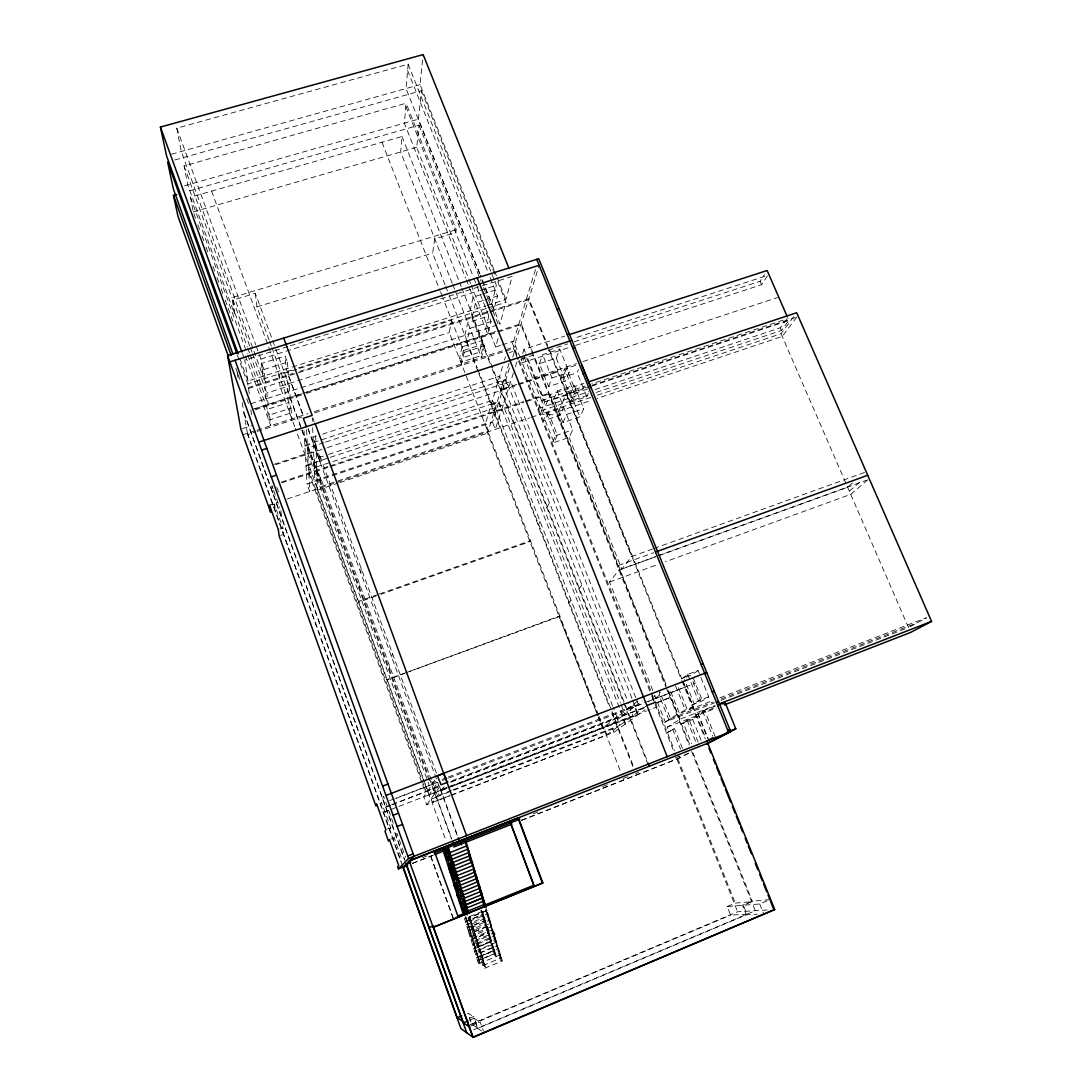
<?xml version="1.0" encoding="UTF-8"?>
<svg xmlns="http://www.w3.org/2000/svg" width="1092" height="1092" viewBox="0 0 1092 1092"><rect width="100%" height="100%" fill="white"/><g stroke="black" fill="none" stroke-linecap="round" stroke-linejoin="round"><path stroke-width="0.75" stroke-dasharray="5 3.75" d="M498.771 950.818C495.481 939.884 504.19 967.949 500.778 957.356L499.713 957.234L500.682 957.083C501.31 955.063 495.904 949.453 498.798 951.091M489.23 937.673L490.226 937.796L489.257 937.932M490.035 922.331L489.189 919.423L488.11 919.437L489.148 919.123L488.138 915.942L490.281 922.453L489.23 922.699L490.185 922.603C491.932 927.831 495.085 938.301 492.042 928.978M490.158 922.603L491.018 925.511L490.24 925.852L491.154 925.798M492.956 931.886L492.069 931.899L493.052 932.159C499.03 935.83 489.721 935.421 494.034 935.025L493.065 932.145M492.861 947.01L492.997 949.876L493.912 949.849L492.929 946.982L493.802 949.726L492.97 949.904M493.939 938.451L495.126 938.369L494.103 935.298M494.021 938.178C497.106 938.246 495.809 946.764 496.928 944.512L495.973 941.645L494.867 941.522L495.973 941.359M495.563 955.732L494.649 952.743L495.754 955.882L494.58 955.814L495.591 956.005M476.399 950.313C474.924 949.508 479.088 956.551 479.019 959.186C476.672 956.21 482.609 967.771 479.088 959.445M475.634 950.108L474.815 947.378L477.108 953.166C476.03 952.442 477.136 957.247 478.023 956.223M477.436 941.932C479.129 942.86 478.951 950.054 479.484 948.102L478.596 945.222L477.586 944.976L478.501 944.935C476.904 938.751 475.361 935.967 477.559 942.068M478.924 959.336L478.187 956.456M479.934 962.448L479.129 962.311L478.637 959.377M482.76 913.458C482.214 912.148 484.657 921.389 484.507 919.737C486.158 921.716 485.667 927.299 486.35 925.538M483.51 960.701C483.497 962.134 482.691 957.588 481.558 954.695C481.463 956.237 478.61 944.484 480.603 951.514M485.435 922.781C484.329 920.638 488.766 933.646 488.165 931.626C490.363 927.941 484.343 928.65 487.264 928.869M468.823 929.237L469.656 929.21L471.621 935.271L468.659 925.879L467.813 926.125L468.837 926.002L467.881 922.904L466.912 922.917L467.881 923.013L468.618 925.893M473.546 929.06C465.588 903.302 475.634 935.052 474.57 932.24C476.248 928.76 471.171 928.883 473.641 929.347M472.59 925.866L471.799 926.207L472.659 926.153M473.327 941.14L472.522 938.328C471.485 939.134 475.32 944.443 476.167 950.163M474.542 932.268L476.535 938.601L475.675 938.601M475.266 947.146C474.515 948.648 474.829 943.488 473.464 941.359M359.596 587.892L359.828 584.821M360.769 572.795L361.124 568.195M256.265 346.341L260.906 359.077L263.022 376.235L181.286 151.488L176.795 128.174L408.149 64.182L406.033 88.534L479.688 273.928M192.97 210.292L190.445 197.188L402.02 136.486L400.668 151.965L452.143 283.142M274.406 345.318L255.323 293.311L233.019 300.082L234.48 313.704L187.728 184.917L184.07 165.902L406.115 103.221L404.354 123.15L465.615 278.16M493.898 269.506L420.051 84.616L423.136 54.6M479.879 273.737L418.454 119.137L421.457 90.677L174.16 160.169M470.611 283.606L416.694 147.324L419.069 125.171L186.582 191.66M445.045 284.794L432.637 253.153L434.739 238.848L455.773 232.473L456.265 229.675L406.115 103.221M668.864 719.833L659.159 695.495L659.732 691.605L670.502 718.604L663.663 723.177L676.931 714.468L713.472 700.3M598.498 714.987L449.249 332.541L451.624 320.297L298.266 368.823M389.189 668.727L389.694 666.338M391.673 657.002L392.438 653.425M464.892 335.394L467.69 322.672L488.861 315.957L485.626 328.788M461.206 365.451L464.168 352.361L442.997 298.239M472.358 316.612L475.443 302.921L483.319 300.45M491.646 304.04L496.355 285.326L491.318 272.686M461.834 288.22L484.534 345.823L481.504 357.562L455.228 290.731M490.117 277.491L497.488 295.987L493.925 309.773L480.316 275.512M473.873 278.16L491.086 321.594L487.81 334.316L466.243 279.743M487.032 305.501L505.896 299.536L512.189 276.426L290.172 345.836M497.747 281.763L505.937 302.293L499.945 324.215L480.507 275.307M500.532 345.413L495.672 346.983L498.252 337.701M502.552 366.502L485.176 424.706L485.53 423.614L314.728 480.548L317.39 487.81L488.274 430.644L485.53 423.614M504.477 360.032L505.446 356.811M313.704 462.831L491.373 404.067L492.506 400.3L328.392 454.49M520.174 357.575L513.636 341.195L535.803 268.414M501.637 960.482L500.696 960.359L501.637 960.209M509.104 363.199L487.592 433.087L597.802 715.588L559.295 616.611L559.827 615.888L386.827 679.838L404.409 673.327M517.908 359.527L513.527 348.525L538.779 266.584M493.98 412.353L495.468 407.521L503.112 404.995L620.406 703.016M500.696 390.581L502.689 384.207L510.66 381.586L635.721 697.583M497.775 947.665L496.846 944.798L497.815 947.665C495.004 947.296 499.795 949.112 497.884 951.009M488.37 934.916L489.175 934.643L488.247 931.899L489.298 934.766L488.26 934.943L487.769 931.913M489.039 934.697L490.103 937.673L489.175 934.929M482.527 960.564L483.428 960.987M489.994 937.7L491.141 940.813L489.994 940.799L491.059 940.963L492.792 946.737L491.946 946.941L492.833 947.01M491.1 404.982L498.662 402.484L492.506 422.263L307.057 484.111L309.705 491.468L306.538 429.374M625.702 723.778L498.976 401.528L505.555 380.357L497.679 382.937M631.954 698.402L505.869 379.429L510.292 365.137M512.762 357.22L514.741 350.873L509.309 352.634M487.182 912.735C484.152 904.708 487.141 914.823 487.264 913.021L488.124 915.942L487.141 916.256L488.151 916.229M484.357 919.573L481.586 910.523M471.635 922.658L470.693 922.931L471.73 922.917M467.758 923.109L466.857 920.037C466.038 921.211 466.816 916.543 464.946 913.895M513.404 372.973L495.277 429.361L492.519 422.29M515.41 366.707L517.417 360.456M522.631 353.535L524.01 349.317L564.537 336.186M522.809 356.21L520.461 363.363L573.996 345.905M524.61 355.623L522.235 362.776L540.212 407.917L543.338 399.945L525.088 354.19M539.393 363.65L542.628 354.695L559.773 349.112L569.15 372.331L565.506 381.012L548.593 386.609L539.393 363.65L556.278 358.121L559.773 349.112M380.603 804.244L381.395 802.101L390.636 827.832L389.694 829.565M382.705 798.511L383.565 796.164L393.216 823.013L392.192 824.91M537.919 409.828L541.536 400.559L524.515 357.889M548.593 386.609L551.979 377.982L542.628 354.695M590.827 397.379L542.465 413.568L541.345 410.742L544.935 401.706L525.866 353.945M540.158 415.479L540.69 414.168L560.169 415.097L563.622 407.316L546.519 413.035L543.325 420.816L560.196 415.151L558.667 411.37L566.229 393.83L585.571 387.387M542.465 413.568L550.068 394.662L583.92 383.415M551.405 401.078L551.801 400.109M560.428 379.02L564.55 368.973L579.634 364.005M553.712 399.372L557.179 390.936L574.269 385.271L583.729 408.708L579.838 416.871L562.981 422.549L553.712 399.372L570.529 393.775L574.269 385.271M570.488 402.17L586.827 396.669L577.108 372.686L578.446 369.628M546.519 413.035L555.555 435.694L552.224 443.161L569.109 437.428L572.686 429.893L557.179 390.936M560.66 424.215L561.083 423.287M570.106 403.044L574.406 393.407L564.55 368.973M562.981 422.549L566.625 414.455L583.729 408.708M586.827 396.669L588.206 393.748M538.206 525.156L540.13 521.321M546.887 507.821L549.467 502.743M493.666 949.781L494.635 952.743L493.816 952.92L494.799 952.961M485.449 967.239C484.043 958.708 483.824 969.041 485.421 966.952M479.62 951.173L481.408 954.408M493.925 935.066L494.881 938.205M481.531 954.681L483.442 960.687M477.764 945.167L477.136 942.027M470.57 932.254L469.847 932.281L470.543 931.981M473.846 932.541L473.205 929.36M472.413 938.055L471.58 935.284L472.467 938.342M470.666 919.751L469.86 919.846L470.638 919.45C470.461 914.618 466.83 916.161 470.57 919.464M480.767 910.441L481.804 910.469M393.202 839.325L394.198 837.728L402.416 860.633M395.85 835.093L396.942 833.36L405.542 857.261M438.888 785.735L425.157 791.782L422.235 783.783M574.16 341.796L760.114 281.286L764.509 274.556M434.834 779.961L423.778 796.832L426.685 804.79L449.549 795.945M575.607 345.372L761.602 284.725L767.799 275.334L573.628 338.424M568.809 603.221L571.048 600.081M578.883 589.038L581.872 584.875M426.685 804.79L441.045 784.766M594.99 389.626L780.289 327.791L786.786 318.96L591.714 383.865M596.136 392.424L781.462 330.494L788.888 320.461L787.537 317.335M597.283 395.222L781.067 333.715L795.713 314.046M444.062 786.69L432.118 802.688L446.096 840.936M796.751 317.089L782.241 336.432L597.269 398.43M652.811 690.649L609.568 582.063L619.096 569.888L655.773 556.606M569.109 437.428L621.826 569.068L631.708 556.538L652.443 549.044M493.093 935.325L492.547 932.159M492.765 946.723L491.96 943.979L491.031 943.952L491.878 943.72L491.031 940.963M478.269 959.336L477.709 956.387M491.018 925.538L491.987 928.691M476.658 938.874L477.518 941.768L476.795 942.014M471.567 935.011L470.638 935.148L471.553 935.298M852.497 483.005L847.651 487.223L657.056 556.292M849.33 491.113L861.588 480.562M867.881 479.743L850.736 494.348L665.465 561.738M637.496 701.31L603.371 727.572L646.368 711.042M451.351 795.072L606.893 734.916L603.903 727.245L602.702 728.146L598.416 717.157M614.291 719.232L617.116 717.062M626.48 709.841L630.207 706.974M622.563 715.806L634.534 706.715L637.81 715.014M635.066 706.306L642.137 700.928M659.159 695.495L654.122 699.194L654.695 695.372L665.287 721.962L714.564 702.838M708.735 696.846L698.43 700.832L692.287 704.777L702.456 700.832L708.735 696.846L698.061 670.474L687.769 674.406L681.231 679.224L548.73 349.931M683.783 678.036L689.762 673.641M606.36 735.203L646.873 705.555M698.061 670.474L691.973 674.897L681.817 678.787L548.293 346.928M451.132 795.331L613.868 732.363L645.195 709.677M656.333 707.466L657.179 706.879L647.911 710.442M685.203 687.086L648.607 701.337M683.169 681.367L693.352 706.674L685.175 709.841L679.497 713.486L670.119 690.089M693.352 706.674L687.55 710.36L677.545 685.448M682.418 748.443L674.46 728.501L667.348 732.418L669.164 731.708L667.321 727.095L679.947 719.205L714.769 705.678M698.58 715.915L687.168 720.351L681.449 723.832L692.697 719.451L698.58 715.915L707.657 738.438M715.56 705.937L702.538 711.001L696.314 714.796L718.468 706.169M669.164 731.708L674.46 728.501M483.606 963.676L484.37 963.84L483.483 960.974L484.37 963.84L483.415 963.867L484.438 964.127M483.592 963.949L482.992 960.892M492.164 946.696L491.987 943.979L491.059 943.952M494.976 941.618L494.471 938.478M470.816 935.298L470.202 932.254M482.76 916.775L483.524 916.679M465.929 916.952L466.857 919.764M467.048 923.163L466.407 920.092M623.068 780.33L623.832 779.92M909.95 626.767L926.548 617.867M521.607 820.365L676.876 759.104L690.226 752.238M521.457 820.31L679.606 757.916L691.632 751.733M470.502 1026.084L480.221 1021.976L483.469 1030.985M727.217 906.483L735.271 903.098L751.706 901.746L743.338 905.268L746.914 914.236L730.63 915.096L727.217 906.483L759.718 903.971L766.98 900.9M473.641 1029.824L755.282 910.701L691.605 751.528M469.451 1020.297L474.01 1018.372L477.641 1028.432L746.286 914.796L757.357 914.222M469.492 1018.29L473.641 1016.543L477.791 1028.063L471.853 1024.31L467.881 1013.267L473.641 1016.543M769.887 899.672L752.279 901.146L742.478 905.268L746.286 914.796M470.243 1024.583L737.605 911.765L767.116 909.991M471.853 1024.31L730.63 915.096M495.563 939.188L499.549 951.569L480.876 959.24L481.859 962.421L483.947 968.563L502.416 960.974L500.327 954.79L478.665 963.799M479.961 956.223L498.607 948.47M476.631 957.807L494.376 950.641M478.61 963.704L476.644 957.861L494.512 950.531L492.506 944.594M477.6 960.851L495.427 953.507L493.57 947.447L475.73 954.886M482.978 965.478L501.446 957.821M490.84 938.547L472.918 945.918M477.163 946.696L495.604 939.229M496.683 942.15L477.968 949.863L480.944 959.377M489.762 935.598L492.547 944.662L474.774 951.828L476.685 957.902M478.938 952.988L497.652 945.372M486.991 926.562L469.137 933.769L471.062 939.939L473.983 948.812L491.728 941.427M487.114 926.453L469.178 933.892L467.294 927.804L468.318 930.684M474.078 937.373L473.082 934.151L491.891 926.453L492.847 929.606L474.051 937.277L478.119 949.835M470.079 936.799L488.069 929.51L486.172 923.327L485.135 920.542L467.253 927.722M471.075 939.939L488.807 932.527M471.184 939.816L488.984 932.459L489.885 935.503L472.003 942.915M475.075 940.499L493.816 932.8L492.697 929.715L493.789 932.745M476.03 943.611L494.717 935.83M469.123 921.416L488.015 913.786M466.311 924.678L484.357 917.389M472.194 930.807L470.133 924.665L488.984 916.98L485.94 907.575M465.397 921.703L483.401 914.25L465.383 921.73L467.28 927.804L485.148 920.542M471.143 927.872L489.926 920.051L490.922 923.286L472.085 930.944L473.232 934.069M468.25 930.834L486.172 923.395M465.479 921.566L464.414 918.631L482.487 911.301L481.435 908.408M486.868 910.701L468.14 918.236L470.174 924.733M422.563 857.616L427.054 855.841M533.265 813.881L538.015 812.011M602.675 786.595L607.384 784.738M623.054 778.555L627.763 776.699M635.599 773.614L638.711 772.385M675.129 757.944L679.825 756.087M412.626 863.267L433.196 855.145M412.407 863.458L432.923 855.364M667.321 727.095L716.297 708.026M391.018 838.97L394.198 837.728M719.819 697.843L926.303 617.772M670.502 718.604L713.199 702.033M721.116 698.976L917.198 622.877M387.455 829.06L390.636 827.832M720.925 700.368L908.503 627.545L781.067 333.715M429.32 794.635L446.86 787.769M448.334 787.305L603.903 727.245M383.51 812.352L397.447 806.974M399.003 806.387L429.211 794.744L295.29 428.282M446.369 788.369L428.951 795.112L437.906 782.131L396.041 798.143M447.911 787.81L602.784 728.077L598.498 717.089M441.045 790.69L445.823 788.847M452.17 786.39L638.356 714.618L632.568 699.972M451.474 790.39L437.182 795.918L431.777 781.189M453.071 789.775L619.915 725.361L616.748 717.308L448.416 782.063M436.431 796.901L452.225 790.813M453.794 790.198L617.935 726.822M436.227 797.187L430.576 799.371L317.485 490.049L315.574 433.319M449.767 795.686L432.309 802.443L429.402 794.498M436.063 781.503L430.357 783.687L429.279 785.366L428.119 782.172M442.028 779.429L446.805 777.6M448.389 776.985L629.634 707.411L632.937 715.779L442.042 789.352L440.977 786.458M389.707 800.572L394.458 798.743M627.026 709.431L642.915 703.33M644.485 702.716L695.331 683.196M395.836 798.429L437.687 782.35L458.722 839.639M442.451 780.521L447.201 778.692M448.798 778.091L642.355 703.739M385.735 806.961L390.472 805.132M392.042 804.531L439.762 786.172M450.9 781.886L645.877 706.865M656.756 702.675L670.734 697.297L656.142 703.125M385.64 807.206L390.294 805.418M391.837 804.818L439.557 786.458L457.794 836.308M450.682 782.186L645.29 707.302M406.006 672.74L559.295 616.611M609.568 582.063L657.48 564.632M654.04 548.471L864.605 472.454M618.413 565.451L653.576 552.729M657.37 556.019L866.284 480.316M621.826 569.068L655.459 556.879M377.818 594.539L358.545 601.351L358.476 602.238L379.306 594.881M379.429 593.98L530.453 540.636L529.948 541.659L380.903 594.307M279.839 529.074L282.937 528.023L274.365 504.149L271.266 505.187M555.555 435.694L572.686 429.893M280.658 535.394L283.715 534.357L282.937 528.023M268.182 505.378L277.573 502.224M287.21 499.003L529.729 417.84M531.285 417.308L540.69 414.168M317.485 490.049L338.343 483.06M339.953 482.527L487.592 433.087M558.667 411.37L590.84 400.587M541.536 400.559L585.257 386.008M592.028 385.244L795.14 317.622M544.935 401.706L590.171 386.65M591.782 386.104L788.888 320.461M320.611 477.777L320.352 480.985L320.611 477.777L431.19 779.592M574.406 393.407L589.516 388.37M538.424 408.517L588.547 391.782M541.345 410.742L589.68 394.581M306.06 466.202L314.059 463.554L314.769 481.599M319.833 461.575L320.052 456.388L319.833 461.575L315.806 450.573L315.629 445.386L307.494 448.061L429.197 780.493M495.399 407.671L316.707 466.898L313.909 459.268L326.781 455.023M320.27 477.9L316.366 467.253L308.599 469.819L425.812 790.772M281.49 482.022L328.105 466.543M329.716 466.011L523.887 401.556M525.457 401.037L549.044 393.202L548.648 394.198L525.102 402.02M281.586 482.882L523.532 402.538M274.01 464.332L316.148 450.464M516.789 384.439L500.955 389.653L508.899 387.073M518.372 383.92L557.944 370.898L557.562 371.867L327.504 447.597M275.73 464.646L325.894 448.13M551.979 377.982L569.15 372.331M560.81 378.105L577.108 372.686M306.006 465.315L314.018 462.667M491.386 403.999L498.976 401.501M304.873 445.263L505.855 379.402M304.927 446.137L313.267 443.393L314.046 462.721M324.024 442.601L315.97 445.236L313.035 437.25M325.634 442.069L502.702 383.947L499.658 376.208L322.686 434.07M532.582 378.105L576.521 363.65M583.005 361.52L777.477 297.57M520.802 359.172L533.742 354.955L666.27 686.145M548.293 350.218L567.69 343.912M313.035 437.223L316.243 436.172M402.375 865.587L247.625 434.548L255.542 431.982M257.125 431.477L301.638 417.076M314.523 412.913L504.013 351.61M505.596 351.092L513.527 348.525M245.523 356.088L270.748 425.703L269.451 415.015L291.004 408.08L270.693 352.566M464.168 352.361L484.534 345.823M242.397 428.637L251.638 425.662M502.156 344.895L513.636 341.195M242.861 434.725L255.187 430.739M256.743 430.234L308.012 413.65M314.482 411.561L515.752 346.492M252.429 409.35L301.051 393.789M302.675 393.27L495.536 331.531M255.228 408.777L304.764 392.915M306.374 392.397L495.754 331.763M497.351 331.258L521.198 323.628L533.114 353.398M255.2 409.814L304.818 393.925M306.429 393.407L496.86 332.418M498.457 331.9L520.857 324.733L665.642 686.622M294.717 426.713L279.975 386.377L449.249 332.541M250.041 354.6L268.195 404.613L266.803 393.011L289.271 385.858L274.979 346.901M491.086 321.594L469.915 328.337L467.062 340.95L448.143 292.697M250.846 403.726L496.764 325.225M249.331 393.816L247.802 383.92L291.646 370.052M298.13 368.004L486.459 308.449M488.083 307.93L505.937 302.293M296.642 369.328L278.883 374.938L279.975 386.377M248.048 387.66L293.243 373.341M299.686 371.307L528.883 298.703L547.693 345.441M248.321 388.588L488.138 312.585M489.762 312.066L528.555 299.781L548.102 348.362M263.95 369.519L287.401 362.135L285.162 356.047L261.725 363.404L263.308 376.153L265.479 382.132L263.95 369.519L261.725 363.404M484.889 299.945L497.488 295.987M239.885 358.613L247.98 380.985L485.49 305.978M247.98 380.985L244.785 360.019L288.547 346.341M260.906 359.077L478.501 290.922M480.125 290.417L496.355 285.326M480.985 294.581L473.123 297.051L470.079 310.851L647.542 761.52M482.555 294.089L495.154 290.131M269.055 339.899L256.948 306.838L432.637 253.153M234.48 313.704L231.954 297.666L456.265 229.675M193.284 211.93L416.694 147.324M184.534 185.817L418.454 119.137M171.43 154.245L420.051 84.616M481.149 910.66L481.968 913.444M485.749 909.895L486.5 912.844M482.5 957.548L481.476 957.52L482.446 957.848M482.596 960.837L482.022 957.766M474.324 944.116L473.45 944.184L474.419 944.389M491.031 940.69L490.131 937.946M479.675 951.46L479.088 948.334M469.656 929.21L468.727 926.153M474.802 935.421L475.634 935.421M474.747 935.721L475.662 935.707L476.508 938.601M467.731 922.822L466.83 920.037M469.15 916.625L470.024 919.532M482.173 913.69L482.896 916.488M486.718 913.103L487.482 916.024M483.019 916.761L483.838 919.532M470.229 919.792L471.021 922.713M487.592 916.311L488.452 919.205M467.267 923.149L468.031 925.961M471.225 922.986L471.921 925.934M488.67 919.478L489.421 922.385M484.971 922.822L485.694 925.593M468.304 926.18L469.601 928.937L468.918 928.964M489.639 922.658L490.39 925.566M472.208 926.166L472.986 929.087M485.913 925.852L486.623 928.623M469.164 929.237L469.997 931.995M490.513 925.839L491.359 928.732M465.26 916.775L465.11 917.089M486.732 928.896L487.455 931.667M491.577 928.992L492.205 931.913M474.092 932.541L474.965 935.434M482.746 916.502L483.538 916.393M471.048 935.298L471.88 938.055M475.17 935.707L475.948 938.588M488.588 934.943L489.298 937.7M493.407 935.325L494.253 938.192M472.085 938.315L472.822 941.072M489.612 937.946L490.322 940.69M472.932 941.345L473.764 944.089M490.54 940.949L491.141 943.693M495.44 941.618L496.846 944.798M473.969 944.362L474.638 947.133M478.023 945.194L478.883 948.061M496.287 944.771L497.133 947.624M493.202 949.958L494.007 952.674M475.839 950.381L476.508 953.125M499.727 953.958L498.689 953.93L499.767 954.231M479.948 962.188L479.197 962.311M475.621 935.707L474.651 932.513M475.73 938.874L476.603 938.888M495.959 941.645L495.004 938.478M481.654 910.551L482.527 913.349M498.321 951.036L499.044 953.876M480.07 951.487L481.435 954.408M494.226 952.947L494.922 955.664M476.685 953.384L477.504 956.101M499.276 954.162L499.89 957.015M480.944 954.626L482.418 957.561M500.232 957.288L500.955 960.114M483.852 964.004L484.712 966.843M474.01 1018.372L480.221 1021.976M477.641 1028.432L481.463 1030.862M488.834 917.13L489.912 920.051M490.772 923.463L491.878 926.426M494.621 936.09L495.7 939.038M484.316 917.335L483.306 914.495M484.193 917.512L485.244 920.365M499.508 951.501L500.477 954.681M488.943 932.432L487.087 926.398M491.605 941.604L473.832 948.825L475.839 954.749M495.399 953.425L496.314 956.456M760.114 281.286L761.602 284.725M780.289 327.791L781.462 330.494M486.991 910.51L468.195 917.949M482.377 911.451L483.278 914.495M693.092 677.654L702.456 700.832M692.901 681.408L700.436 700.054L694.253 704.012L684.411 679.565M715.301 736.882L704.531 710.223L698.279 714.032L708.217 738.697M687.769 674.406L698.43 700.832M702.538 711.001L712.667 736.104M556.278 358.121L565.506 381.012M570.529 393.775L579.838 416.871M682.964 681.544L705.623 737.933M681.79 680.603L705.241 738.874M566.229 393.83L631.708 556.538M692.697 719.451L701.528 741.441M675.593 685.994L685.175 709.841M698.143 742.178L689.093 719.614L683.333 723.095L691.523 743.556M687.168 720.351L697.419 745.945M759.718 903.971L763.69 913.895M550.068 394.662L666.134 684.684M668.645 690.963L679.947 719.205M668.072 690.649L690.185 745.918M692.901 752.757L752.279 901.146M666.243 687.755L689.066 745.194M494.54 271.089L496.423 275.826M497.065 277.409L505.896 299.536M421.457 90.677L495.222 275.443M524.01 349.317L525.252 352.402M408.149 64.182L490.69 271.116M672.604 729.21L680.562 749.167M407.603 70.434L487.592 271.171M678.787 755.882L679.606 757.916M511.875 341.769L518.7 358.913M519.287 360.401L650.982 691.291M651.61 692.874L674.556 750.559M677.777 758.64L735.271 903.098M514.741 350.901L516.871 356.238M651.869 695.508L654.75 702.743M518.536 361.111L651.31 694.84M651.938 696.423L654.449 702.729M655.077 704.313L675.62 755.964M676.876 759.104L737.605 911.765M419.069 125.171L480.999 281.135M483.497 287.442L487.878 298.471M488.506 300.041L492.26 309.486M492.888 311.07L499.14 326.822M405.828 106.456L473.245 276.576M636.349 699.167L638.219 703.903L630.084 707.029L628.2 702.279M471.239 285.189L495.672 346.983M505.569 380.385L508.572 387.988M502.689 384.207L627.572 700.682M402.02 136.486L461.206 286.636M471.976 317.704L491.564 367.403M492.178 368.959L648.198 764.946M621.034 704.599L624.774 714.113L616.98 717.116L613.254 707.63M452.743 284.425L454.641 289.462M498.675 402.511L501.556 409.828M625.143 724.187L622.03 716.243L610.865 724.692L613.868 732.363M492.506 400.3L612.626 706.046M445.659 286.377L447.529 291.114M466.707 341.073L477.204 367.813M477.818 369.383L633.742 767.062M466.461 342.151L478.173 371.99M478.787 373.56L609.363 706.661M611.82 712.926L633.169 767.389M381.968 142.233L439.912 290.363M440.54 291.933L442.383 296.655M599.112 716.557L620.829 772.221M312.749 417.908L314.278 422.044M320.052 456.388L436.732 774.01M315.629 445.386L319.71 456.497M494.744 935.83L493.789 932.677M302.839 414.209L286.213 368.919L285.162 356.047M308.04 428.364L320.188 461.466M288.479 375.866L302.894 415.124M308.08 429.265L436.527 779.183M269.628 341.468L271.362 346.191M271.935 347.761L320.693 480.876M433.415 788.656L451.815 838.888M290.267 398.594L301.283 428.692M301.87 430.275L428.569 776.262M429.142 777.832L451.569 839.079M307.753 453.221L427.532 780.575M211.63 191.114L270.12 350.969M308.763 472.973L421.648 782.172M176.795 128.174L255.678 344.744M233.019 300.082L249.699 345.973M250.273 347.556L252.006 352.307M252.58 353.89L266.803 393.011M184.07 165.902L231.954 297.666M235.121 313.5L247.174 346.696M247.748 348.28L249.467 353.016M430.808 856.101L453.235 917.881M430.63 856.251L453.003 917.922M190.445 197.188L247.147 353.521M247.734 355.118L269.451 415.015M193.857 213.541L195.605 218.345M197.925 224.747L199.659 229.552M201.993 235.968L203.726 240.772M206.047 247.174L207.794 251.979M213.008 266.393L214.755 271.198M217.076 277.6L218.823 282.405M221.144 288.82L222.877 293.625M225.198 300.027L233.906 324.051M242.479 353.644L244.785 360.019M237.428 355.187L247.802 383.92M235.804 368.25L237.537 373.055M238.111 374.652L240.417 381.053M246.765 398.662L248.498 403.467M276.918 487.387L278.569 491.96M273.014 488.875L271.894 485.763L272.877 493.024M273.573 490.417L279.716 507.493M243.885 412.407L405.432 861.738M244.048 413.39L404.381 859.377M247.406 433.251L401.214 861.67M465.369 917.048L466.216 919.833M484.766 922.563L483.947 919.792L485.339 922.508M493.802 949.999L494.608 952.743M486.39 925.825L487.209 928.596M487.237 913.021L488.083 915.942M237.155 372.59L237.96 377.382M242.219 402.593L247.625 434.548M250.805 409.869L251.761 415.984M272.754 503.835L272.904 504.968M274.365 504.149L275.266 510.838M266.107 398.853L264.66 387.128L287.114 380.002L288.083 391.837M280.821 510.592L281.668 517.471M255.323 293.311L256.948 306.838M287.401 362.135L288.397 374.884M289.271 385.858L290.185 397.584M291.004 408.08L291.96 420.202M304.026 430.685L307.029 484.111M312.285 418.072L312.408 421.266M312.653 427.641L313.254 442.588M316.366 467.253L316.475 470.406M462.039 346.915L459.459 358.667L479.415 352.225L482.391 340.376L462.039 346.915M463.445 350.518L460.838 362.203L480.794 355.76L483.811 343.98L463.445 350.518M548.32 412.435L545.113 420.215L554.013 442.547L557.357 435.08L548.32 412.435M566.502 368.332L562.735 377.477L572.426 401.528L576.358 392.751L566.502 368.332M289.83 413.349L268.741 420.147L267.404 409.35L288.943 402.443L289.83 413.349"/><path stroke-width="1.5" d="M485.121 906.374L484.247 903.098L485.271 906.305L484.206 906.688L484.234 903.398M469.232 854.217L470.379 857.78L468.359 851.173M474.256 870.652L475.389 874.187L473.396 867.635M463.936 910.824L462.912 907.479L464.837 913.635L464.018 913.949L463.458 910.933L464.81 913.635M458.544 880.602L457.671 877.586L463.704 897.16L457.616 877.313M467.349 847.856L468.222 850.914M450.286 854.326L449.877 854.599C447.488 850.804 449.781 851.432 448.853 851.296C445.7 839.352 452.921 862.434 449.426 851.228M448.375 860.946L454.327 879.797L451.515 873.805L452.457 873.341L449.454 863.827M452.511 861.165C456.756 871.293 449.044 852.852 452.934 864.482C452.17 866.871 453.944 860.223 453.958 867.758L454.668 867.553L453.658 868.031L454.968 871.034L455.692 870.843L457.671 877.586M453.371 864.25L457.002 877.572L456.606 874.323M454.299 879.797L456.347 889.298L457.302 888.929L458.203 892.26L456.238 885.762M445.304 851.323C449.262 862.871 442.014 840.526 444.935 851.528L444.499 848.279M447.529 857.739L448.348 860.673C442.751 842.833 448.976 870.338 446.464 854.627M475.375 874.187C478.419 882.24 474.378 872.945 474.583 874.528M458.995 895.181L458.19 892.273M471.253 860.81L470.393 857.766L469.369 858.148L470.693 861.11L470.365 857.78M464.742 900.381L463.704 897.16L464.045 900.272C469.096 910.387 461.042 893.706 465.055 903.493L465.602 903.357M454.135 879.647L452.498 876.958L453.317 876.671M456.415 874.16L455.582 871.047M451.324 857.643L450.9 857.903C446.819 848.211 453.903 863.69 450.464 854.545M480.357 890.458L481.217 893.433L479.757 890.663C480.343 888.56 483.401 898.307 481.613 896.819L481.326 893.406M483.183 899.904C480.726 901.118 484.684 899.399 482.323 896.942M477.245 880.452C480.835 892.519 474.665 869.819 476.672 880.671L476.371 877.463M479.238 886.963L478.364 883.974M468.577 913.048L467.731 913.362L466.612 906.592L468.605 913.035L467.69 910.1M460.005 898.225C458.449 891.017 457.944 900.381 460.032 898.211L459.145 895.372M462.885 907.479C462.325 907.507 459.595 898.62 460.114 898.47M472.276 864.359L473.259 867.376M466.175 844.307L465.301 841.236M447.338 857.534L448.321 860.687M443.966 773.286L437.469 775.948L441.045 784.766L447.297 782.35M447.283 782.295L443.721 773.586M398.443 868.863L408.64 858.448L730.739 731.654L538.765 258.708L227.573 355.555L240.868 429.142L270.693 512.38L269.724 505.719L278.283 529.593L279.129 535.913L375.935 806.046L376.644 803.917L385.872 829.674L385.012 831.394L388.506 841.154L389.435 839.598L398.744 865.574L397.665 866.72L398.443 868.863L407.876 865.137M713.294 737.673L706.865 741.018L774.706 909.527L473.177 1037.4L460.865 1028.541L402.948 867.198L414.059 856.319L235.067 360.264M461.001 901.296L462.025 904.667M464.537 900.177L463.69 897.16M458.039 892.041L457.33 892.464L457.261 889.134M455.187 882.65L457.111 888.902M454.408 867.512L453.535 864.454M451.433 870.365L452.265 873.259M449.467 864.072C447.679 863.212 449.372 869.273 450.313 866.98M449.276 850.982L448.402 847.897M446.328 854.394L444.69 851.883L445.454 851.446M453.849 845.276L452.948 841.987M459.295 841.209L458.367 837.892M466.598 835.735L315.26 423.778M460.674 841.891L461.52 844.826M466.352 844.539L467.212 847.61M451.487 857.848L450.6 858.148L451.924 861.192L451.515 857.834L452.402 860.892M469.369 854.476L470.27 857.493M722.385 703.835L725.006 702.265L735.803 728.814L729.06 732.282M450.45 867.225L451.296 870.119M467.581 909.841L466.748 910.196L466.639 906.879M477.381 880.712L478.269 883.687M458.654 880.875L459.555 883.865M460.674 887.4L460.756 890.881L461.575 890.389M471.389 861.069L472.249 864.1M666.502 757.043L667.185 756.674L477.218 277.859M588.752 381.804L796.696 312.721L931.572 621.403L910.619 632.418L724.201 704.954M707.07 743.57L728.664 732.473L536.745 259.336M706.674 744.007L730.739 731.654M403.139 867.007L457.248 1017.73L461.807 1015.819M410.865 862.148L406.224 863.977L463.363 1022.863L467.922 1020.938M476.276 877.176L474.802 874.446M456.251 886.049C453.89 887.032 458.244 884.424 455.282 882.923M486.036 907.275L485.025 904.08L466.147 911.847L467.267 914.891M433.647 925.825L428.938 927.668M457.261 916.256L467.199 912.161M483.824 905.486L533.838 885.23L510.496 822.863L533.838 885.23M542.833 882.964L433.169 927.34L409.254 860.933L518.386 817.84L542.833 882.964L433.319 927.285L472.904 1037.195L774.706 909.527M463.226 902.361L462.175 899.085L481.163 891.331L482.145 894.553L463.158 902.224L466.188 911.984M482.951 897.856L464.155 905.445L465.219 908.776M464.277 905.309L483.114 897.706L483.988 901.187M465.165 908.653L484.07 900.914L485.053 904.149M461.315 895.699L460.169 892.601L479.197 884.875L480.07 888.342M462.216 899.139L461.165 895.836L480.18 888.151L479.033 885.025M457.275 882.705L455.118 876.385L474.105 868.918M458.285 885.994L457.152 882.882L476.221 875.156L477.218 878.405L458.149 886.09L459.309 889.229M449.058 856.838L451.173 863.117L470.256 855.609M455.173 876.466L452.074 866.584L471.225 858.79L473.245 865.383L454.108 873.081M453.084 869.819L472.235 862.066M449.14 856.524L447.993 853.453L467.212 845.645L468.222 849.016L449.03 856.77M407.753 855.978L413.172 853.848M727.722 730.152L729.797 729.333M726.344 732.541L735.803 728.814M409.568 860.714L707.78 743.202M434.015 853.016L519.915 819.15M434.78 854.517L447.433 849.535M453.74 847.037L512.012 824.051M402.948 867.198L406.101 865.956M397.147 826.508L402.552 824.419M716.516 702.497L718.591 701.692M719.519 703.821L931.572 621.403M718.713 704.722L725.006 702.265M393.093 815.274L398.498 813.185M712.23 691.946L714.304 691.154M646.873 705.555L655.405 702.265M382.596 786.103L387.988 784.042M701.119 664.564L703.193 663.786M385.954 795.426L706.742 672.535M656.77 551.583L867.731 475.279M271.266 476.904L276.535 475.157M583.155 373.751L585.189 373.082M261.616 450.109L266.871 448.402M572.918 348.512L574.952 347.843M567.28 334.602L569.301 333.947M569.396 334.602L767.144 270.516L786.854 315.779M258.749 442.151L571.894 340.335M557.138 309.609L559.159 308.968M229.852 361.889L539.175 265.301M228.501 356.634L177.982 216.366L173.478 195.4L176.754 194.472M238.152 353.822L166.503 155.624L160.428 127.054L423.136 54.6L509.036 268.55M481.313 893.706L482.2 896.668M452.334 873.545L453.221 876.412M474.351 870.925L475.252 873.928M465.697 903.644L465.724 906.92L466.612 906.592L465.724 903.63L466.584 906.592M483.333 900.163L483.237 903.493L484.206 903.111L483.333 900.163L484.166 903.111M463.008 907.739L463.882 910.551M459.582 884.151L460.537 887.141M457.248 1017.73L462.571 1021.211M463.363 1022.863L469.11 1026.671M450.068 860.087L469.246 852.333L468.086 849.194L470.243 855.541M470.147 855.841L471.225 858.831M473.109 865.656L474.215 868.549M460.251 892.382L459.159 889.366L478.173 881.544L479.156 884.82M480.043 888.342L481.108 891.249M482.009 894.771L483.114 897.706M446.983 850.136L448.116 853.262M448.007 853.439L446.983 850.177M451.173 863.117L452.115 866.638M454.135 873.136L455.241 876.234M444.171 853.671L449.14 869.109M450.095 872.139L458.817 900.149M453.89 884.889L454.968 887.769M456.811 894.157L457.766 897.283M462.626 912.407L459.787 903.221M466.134 842.683L467.212 845.686M478.16 881.599L477.081 878.651M581.708 365.056L590.977 387.878M456.183 879.729L475.238 871.948L474.078 868.822M449.14 869.082L450.013 872.44M708.981 748.307L710.878 753.03M713.417 759.336L715.328 764.072M716.598 767.226L719.764 775.102M721.034 778.255L724.201 786.144M725.47 789.298L730.548 801.91M732.459 806.647L734.998 812.953M736.267 816.106L739.434 823.982M740.704 827.135L742.601 831.872M745.14 838.178L747.051 842.915M748.32 846.068L751.487 853.944M755.295 863.403L757.834 869.71M759.732 874.446L762.271 880.753M763.54 883.906L766.721 891.795M767.99 894.949L769.887 899.672M770.461 901.091L773.3 908.162M459.746 903.18L458.695 900.299M648.157 763.09L649.385 766.215M476.126 875.402L475.102 872.167M518.031 818.058L542.437 883.059M283.702 338.083L312.175 415.424L303.33 418.291L306.402 426.658M434.275 851.064L458.312 917.157M160.428 127.054L241.892 352.047M236.841 353.59L167.622 162.012L173.369 189.012L232.924 354.054M173.478 195.4L231.19 355.446M227.573 355.555L408.64 858.448M433.524 927.258L473.177 1037.4M406.087 864.113L466.721 1032.759M443.175 850.491L444.239 853.371M461.083 901.569L461.93 904.394M461.67 890.663L462.558 893.652M462.68 893.925L463.568 896.887M454.559 867.758L455.46 870.774M479.347 887.223L480.221 890.198M478.869 887.387L480.248 890.185L478.869 887.387"/></g></svg>
